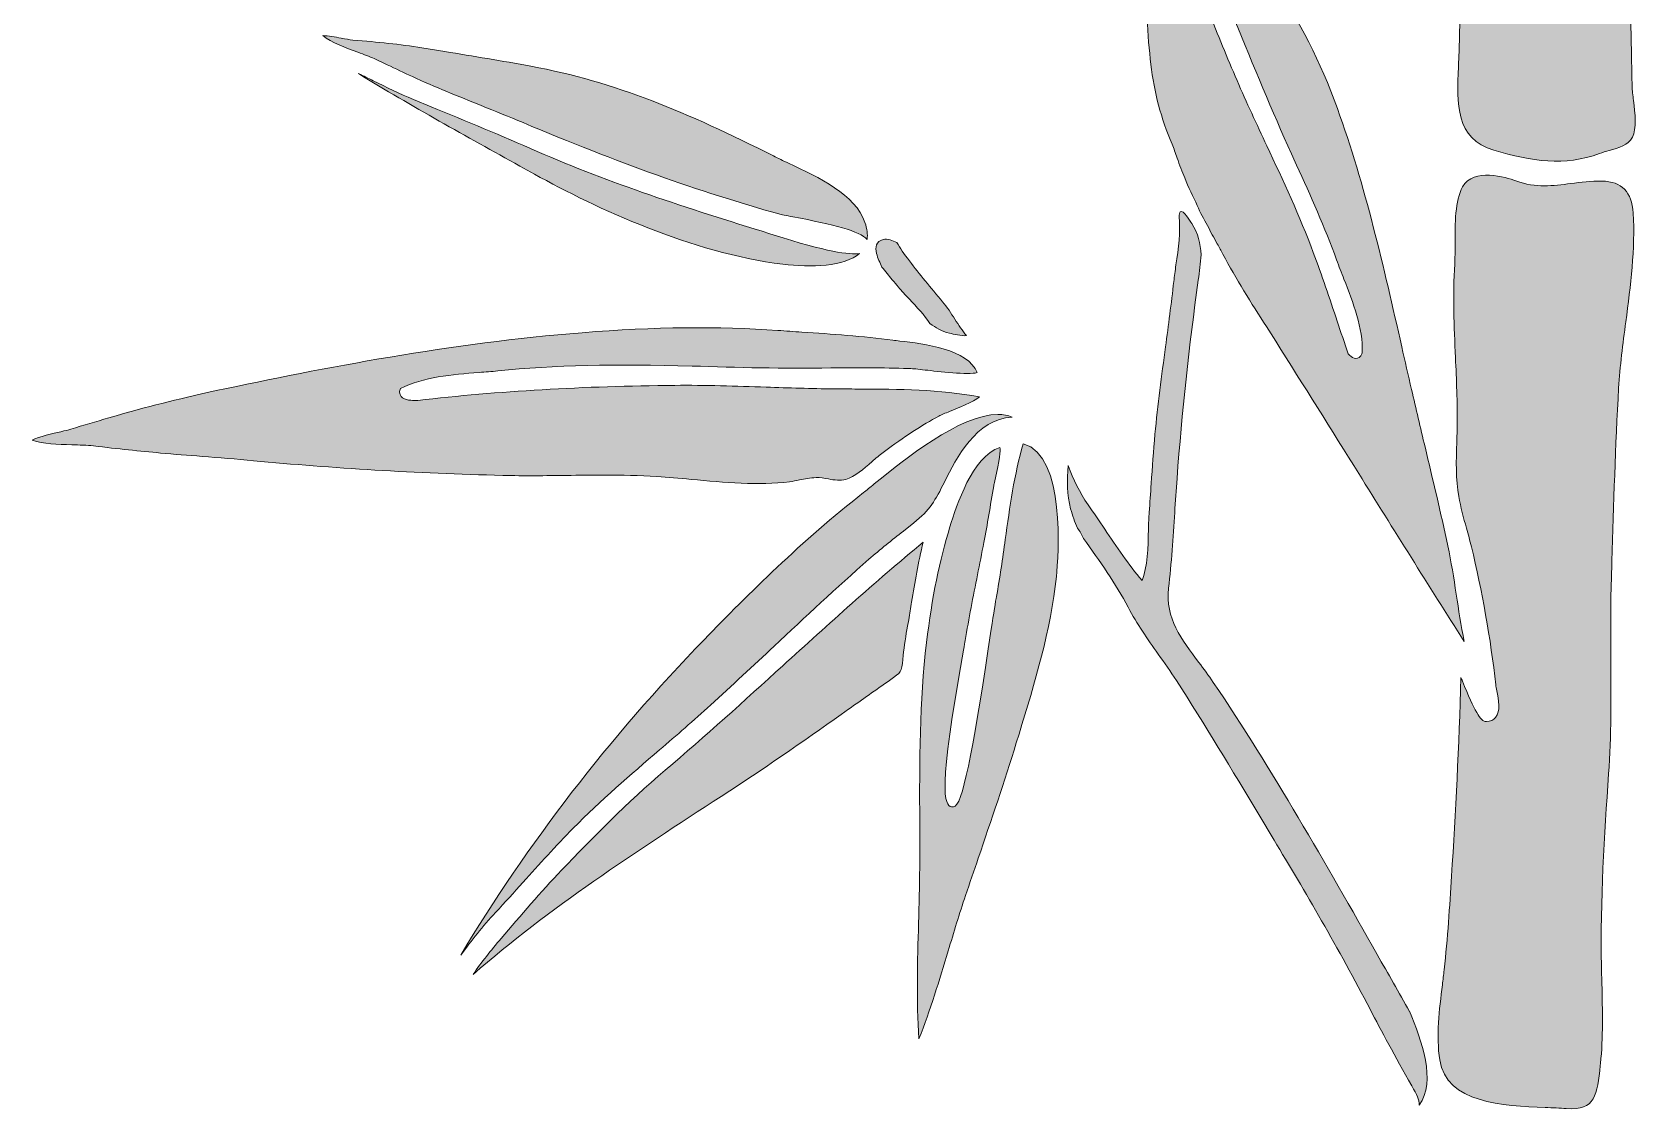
# Model space of a CAD drawing. Header units: inches. Extents: x 36 to 174, y -287 to -10.
# Drawn here: x 36 to 120.9, y -160.5 to -103.4 of the extents above; entities that cross this region are included whole.
import ezdxf

# ---------------------------------------------------------------- set-up
doc = ezdxf.new("R2010")
doc.units = ezdxf.units.IN
doc.header["$MEASUREMENT"] = 0
doc.layers.add('_U+0421_U+043B_U+043E_U+0439 1', color=7, linetype='Continuous')

# ---------------------------------------------------------------- blocks, each defined once
blk = doc.blocks.new('block 2')
at = {"layer": '_U+0421_U+043B_U+043E_U+0439 1', "true_color": 0xffffff}
h = blk.add_hatch(color=7, dxfattribs=at)
h.dxf.hatch_style = 2
edge = h.paths.add_edge_path()
edge.add_spline(control_points=[(116.787, -59.196), (116.531, -59.282), (116.29, -59.364), (116.072, -59.416), (116.072, -59.416), (115.717, -59.503), (115.717, -59.503), (114.994, -59.68), (114.246, -59.863), (113.512, -59.947), (113.265, -59.976), (113.027, -59.995), (112.801, -60.013), (111.491, -60.118), (110.7, -60.181), (110.42, -61.8), (110.324, -62.35), (110.424, -62.867), (110.531, -63.413), (110.568, -63.607), (110.606, -63.803), (110.635, -64.002), (110.761, -64.846), (110.768, -65.705), (110.774, -66.535), (110.776, -66.72), (110.778, -66.906), (110.78, -67.092), (110.795, -68.127), (110.804, -69.164), (110.813, -70.202), (110.84, -73.361), (110.867, -76.627), (111.083, -79.82), (111.674, -88.584), (111.807, -97.099), (111.478, -105.129), (111.478, -105.129), (111.472, -105.264), (111.472, -105.264), (111.391, -107.218), (111.314, -109.063), (113.35, -109.673), (115.364, -110.277), (117.087, -110.538), (118.946, -109.85), (119.106, -109.791), (119.279, -109.743), (119.455, -109.694), (119.97, -109.551), (120.456, -109.415), (120.681, -108.993), (120.922, -108.541), (120.822, -107.714), (120.742, -107.05), (120.708, -106.772), (120.677, -106.509), (120.671, -106.292), (120.658, -105.817), (120.649, -105.345), (120.64, -104.877), (120.612, -103.375), (120.585, -101.957), (120.442, -100.479), (120.16, -97.574), (120.136, -94.606), (120.114, -91.735), (120.102, -90.319), (120.091, -88.856), (120.048, -87.421), (119.995, -85.625), (119.957, -83.828), (119.92, -82.032), (119.874, -79.815), (119.826, -77.523), (119.748, -75.271), (119.7, -73.894), (119.617, -72.497), (119.537, -71.147), (119.386, -68.618), (119.231, -66.002), (119.301, -63.41), (119.307, -63.202), (119.331, -62.939), (119.359, -62.635), (119.457, -61.556), (119.606, -59.926), (119.003, -59.219), (118.82, -59.003), (118.579, -58.888), (118.267, -58.867), (117.847, -58.837), (117.284, -59.028), (116.787, -59.196)], knot_values=[0, 0, 0, 0, 1, 1, 1, 2, 2, 2, 3, 3, 3, 4, 4, 4, 5, 5, 5, 6, 6, 6, 7, 7, 7, 8, 8, 8, 9, 9, 9, 10, 10, 10, 11, 11, 11, 12, 12, 12, 13, 13, 13, 14, 14, 14, 15, 15, 15, 16, 16, 16, 17, 17, 17, 18, 18, 18, 19, 19, 19, 20, 20, 20, 21, 21, 21, 22, 22, 22, 23, 23, 23, 24, 24, 24, 25, 25, 25, 26, 26, 26, 27, 27, 27, 28, 28, 28, 29, 29, 29, 30, 30, 30, 31, 31, 31, 31], degree=3, periodic=1)
h = blk.add_hatch(color=7, dxfattribs=at)
h.dxf.hatch_style = 2
edge = h.paths.add_edge_path()
edge.add_spline(control_points=[(111.357, -133.166), (111.228, -132.318), (111.094, -131.442), (110.914, -130.604), (110.539, -128.855), (110.117, -127.085), (109.708, -125.373), (109.467, -124.362), (109.225, -123.352), (108.992, -122.34), (108.818, -121.587), (108.647, -120.831), (108.476, -120.075), (107.527, -115.885), (106.546, -111.553), (105.066, -107.465), (104.167, -104.979), (103.068, -102.822), (101.706, -100.87), (100.752, -99.502), (98.474, -96.657), (97.52, -96.595), (97.424, -96.59), (97.352, -96.614), (97.295, -96.677), (97.205, -96.856), (97.525, -97.734), (98.249, -99.279), (98.362, -99.52), (98.449, -99.705), (98.482, -99.792), (98.482, -99.792), (98.766, -100.543), (98.766, -100.543), (99.096, -101.414), (99.437, -102.316), (99.798, -103.191), (100.84, -105.724), (101.788, -108.007), (102.837, -110.307), (102.837, -110.307), (102.907, -110.461), (102.907, -110.461), (103.647, -112.083), (104.412, -113.761), (105.027, -115.483), (105.146, -115.816), (105.281, -116.158), (105.418, -116.506), (105.898, -117.726), (106.431, -119.08), (106.387, -120.402), (106.366, -120.457), (106.343, -120.51), (106.309, -120.554), (106.095, -120.834), (105.822, -120.648), (105.644, -120.451), (105.446, -119.877), (105.252, -119.302), (105.059, -118.726), (104.658, -117.529), (104.244, -116.291), (103.794, -115.088), (103.08, -113.176), (102.191, -111.276), (101.332, -109.439), (100.804, -108.312), (100.258, -107.146), (99.759, -105.99), (99.239, -104.786), (98.733, -103.557), (98.255, -102.334), (98.255, -102.334), (97.992, -101.658), (97.992, -101.658), (97.773, -101.095), (97.554, -100.531), (97.326, -99.971), (97.255, -99.797), (97.181, -99.57), (97.102, -99.328), (96.918, -98.76), (96.688, -98.052), (96.401, -97.762), (96.234, -97.593), (96.175, -97.56), (96.156, -97.556), (96.136, -97.574), (96.042, -97.719), (95.959, -97.847), (95.92, -97.907), (95.877, -97.974), (95.827, -98.048), (95.417, -98.662), (95.269, -99.322), (95.171, -99.944), (94.871, -101.831), (95.018, -103.628), (95.2, -105.137), (95.2, -105.137), (95.201, -105.138), (95.201, -105.138), (95.366, -106.611), (95.732, -107.992), (96.32, -109.361), (96.412, -109.574), (96.498, -109.825), (96.589, -110.092), (96.708, -110.444), (96.84, -110.828), (96.995, -111.141), (97.15, -111.64), (97.455, -112.136), (97.655, -112.609), (97.814, -112.987), (97.998, -113.326), (98.202, -113.655), (98.341, -113.982), (98.529, -114.311), (98.712, -114.633), (98.817, -114.816), (98.92, -114.996), (99.012, -115.172), (99.7, -116.489), (100.517, -117.768), (101.308, -119.005), (101.308, -119.005), (101.802, -119.781), (101.802, -119.781), (103.28, -122.111), (104.764, -124.49), (106.201, -126.79), (108.021, -129.705), (109.897, -132.709), (111.786, -135.662), (111.612, -134.835), (111.483, -133.99), (111.357, -133.166)], knot_values=[0, 0, 0, 0, 1, 1, 1, 2, 2, 2, 3, 3, 3, 4, 4, 4, 5, 5, 5, 6, 6, 6, 7, 7, 7, 8, 8, 8, 9, 9, 9, 10, 10, 10, 11, 11, 11, 12, 12, 12, 13, 13, 13, 14, 14, 14, 15, 15, 15, 16, 16, 16, 17, 17, 17, 18, 18, 18, 19, 19, 19, 20, 20, 20, 21, 21, 21, 22, 22, 22, 23, 23, 23, 24, 24, 24, 25, 25, 25, 26, 26, 26, 27, 27, 27, 28, 28, 28, 29, 29, 29, 30, 30, 30, 31, 31, 31, 32, 32, 32, 33, 33, 33, 34, 34, 34, 35, 35, 35, 36, 36, 36, 37, 37, 37, 38, 38, 38, 39, 39, 39, 40, 40, 40, 41, 41, 41, 42, 42, 42, 43, 43, 43, 44, 44, 44, 45, 45, 45, 46, 46, 46, 46], degree=3, periodic=1)
h = blk.add_hatch(color=7, dxfattribs=at)
h.dxf.hatch_style = 2
edge = h.paths.add_edge_path()
edge.add_spline(control_points=[(54.083, -104.832), (54.083, -104.832), (54.779, -105.159), (54.779, -105.159), (55.222, -105.368), (55.666, -105.577), (56.111, -105.782), (57.305, -106.331), (58.551, -106.831), (59.757, -107.315), (60.495, -107.611), (61.234, -107.908), (61.965, -108.217), (66.972, -110.33), (71.276, -111.866), (75.513, -113.05), (75.623, -113.081), (75.899, -113.133), (76.248, -113.2), (78.405, -113.609), (79.79, -113.952), (80.179, -114.403), (80.215, -114.139), (80.176, -113.836), (80.062, -113.497), (79.573, -112.039), (77.604, -111.111), (76.023, -110.365), (75.736, -110.23), (75.465, -110.102), (75.222, -109.98), (70.626, -107.668), (66.875, -106.068), (62.378, -105.231), (60.861, -104.948), (59.315, -104.698), (57.82, -104.457), (57.82, -104.457), (56.609, -104.26), (56.609, -104.26), (55.436, -104.069), (54.301, -103.957), (52.958, -103.849), (52.791, -103.835), (52.572, -103.792), (52.342, -103.747), (52.034, -103.686), (51.638, -103.623), (51.367, -103.61), (51.82, -103.98), (52.589, -104.261), (53.227, -104.495), (53.546, -104.612), (53.847, -104.722), (54.083, -104.832)], knot_values=[0, 0, 0, 0, 1, 1, 1, 2, 2, 2, 3, 3, 3, 4, 4, 4, 5, 5, 5, 6, 6, 6, 7, 7, 7, 8, 8, 8, 9, 9, 9, 10, 10, 10, 11, 11, 11, 12, 12, 12, 13, 13, 13, 14, 14, 14, 15, 15, 15, 16, 16, 16, 17, 17, 17, 18, 18, 18, 18], degree=3, periodic=1)
h = blk.add_hatch(color=7, dxfattribs=at)
h.dxf.hatch_style = 2
edge = h.paths.add_edge_path()
edge.add_spline(control_points=[(75.034, -114.094), (70.6, -112.721), (66.613, -111.445), (62.713, -109.738), (60.853, -108.924), (58.945, -108.138), (57.1, -107.378), (57.1, -107.378), (56.165, -106.992), (56.165, -106.992), (55.441, -106.693), (54.727, -106.342), (54.037, -106.002), (53.782, -105.877), (53.525, -105.75), (53.265, -105.626), (56.073, -107.348), (58.979, -108.955), (61.798, -110.514), (61.798, -110.514), (62.564, -110.938), (62.564, -110.938), (65.886, -112.777), (70.863, -115.097), (75.71, -115.708), (77.195, -115.894), (78.987, -115.833), (79.777, -115.142), (79.24, -115.217), (78.053, -115.062), (75.212, -114.151), (75.212, -114.151), (75.034, -114.094), (75.034, -114.094)], knot_values=[0, 0, 0, 0, 1, 1, 1, 2, 2, 2, 3, 3, 3, 4, 4, 4, 5, 5, 5, 6, 6, 6, 7, 7, 7, 8, 8, 8, 9, 9, 9, 10, 10, 10, 11, 11, 11, 11], degree=3, periodic=1)
h = blk.add_hatch(color=7, dxfattribs=at)
h.dxf.hatch_style = 2
edge = h.paths.add_edge_path()
edge.add_spline(control_points=[(119.6, -131.423), (119.69, -128.423), (119.784, -125.321), (119.956, -122.26), (120.02, -121.119), (120.179, -119.917), (120.333, -118.754), (120.585, -116.849), (120.846, -114.879), (120.725, -113.007), (120.652, -111.876), (120.126, -111.337), (119.073, -111.311), (118.493, -111.295), (117.951, -111.368), (117.43, -111.438), (116.483, -111.564), (115.588, -111.684), (114.52, -111.297), (114.002, -111.109), (112.267, -110.578), (111.694, -111.616), (111.292, -112.345), (111.294, -113.56), (111.296, -114.632), (111.297, -115.023), (111.298, -115.391), (111.278, -115.706), (111.175, -117.333), (111.249, -119.017), (111.319, -120.645), (111.37, -121.818), (111.423, -123.031), (111.41, -124.214), (111.407, -124.519), (111.397, -124.827), (111.387, -125.137), (111.356, -126.094), (111.325, -127.084), (111.492, -128.006), (111.593, -128.564), (111.749, -129.128), (111.9, -129.673), (111.991, -130.001), (112.082, -130.328), (112.162, -130.656), (112.724, -132.954), (113.182, -135.548), (113.453, -137.959), (113.462, -138.044), (113.483, -138.152), (113.507, -138.273), (113.599, -138.758), (113.714, -139.361), (113.443, -139.693), (113.329, -139.832), (113.165, -139.903), (112.956, -139.905), (112.956, -139.905), (112.953, -139.905), (112.953, -139.905), (112.629, -139.905), (112.338, -139.343), (111.685, -137.766), (111.658, -137.701), (111.631, -137.637), (111.605, -137.574), (111.515, -141.191), (111.316, -144.756), (111.112, -148.086), (111.015, -149.673), (110.904, -151.364), (110.718, -153.046), (110.689, -153.303), (110.657, -153.565), (110.625, -153.831), (110.462, -155.159), (110.295, -156.533), (110.484, -157.806), (110.824, -160.101), (113.852, -160.229), (116.063, -160.323), (116.467, -160.34), (116.847, -160.356), (117.183, -160.383), (118.736, -160.505), (118.823, -159.653), (118.984, -158.098), (118.984, -158.098), (118.994, -158.002), (118.994, -158.002), (119.14, -156.609), (119.103, -155.172), (119.068, -153.782), (119.06, -153.472), (119.052, -153.162), (119.046, -152.854), (118.979, -149.341), (119.196, -145.902), (119.424, -142.68), (119.567, -140.657), (119.555, -138.596), (119.544, -136.602), (119.535, -135.222), (119.527, -133.796), (119.57, -132.392), (119.57, -132.392), (119.6, -131.423), (119.6, -131.423)], knot_values=[0, 0, 0, 0, 1, 1, 1, 2, 2, 2, 3, 3, 3, 4, 4, 4, 5, 5, 5, 6, 6, 6, 7, 7, 7, 8, 8, 8, 9, 9, 9, 10, 10, 10, 11, 11, 11, 12, 12, 12, 13, 13, 13, 14, 14, 14, 15, 15, 15, 16, 16, 16, 17, 17, 17, 18, 18, 18, 19, 19, 19, 20, 20, 20, 21, 21, 21, 22, 22, 22, 23, 23, 23, 24, 24, 24, 25, 25, 25, 26, 26, 26, 27, 27, 27, 28, 28, 28, 29, 29, 29, 30, 30, 30, 31, 31, 31, 32, 32, 32, 33, 33, 33, 34, 34, 34, 35, 35, 35, 36, 36, 36, 36], degree=3, periodic=1)
h = blk.add_hatch(color=7, dxfattribs=at)
h.dxf.hatch_style = 2
edge = h.paths.add_edge_path()
edge.add_spline(control_points=[(101.716, -146.174), (103.306, -148.82), (105.152, -151.953), (106.795, -155.125), (107.409, -156.308), (108.091, -157.56), (109.008, -159.185), (109.278, -159.663), (109.396, -159.88), (109.394, -160.207), (110.321, -158.932), (109.519, -156.776), (108.894, -155.237), (108.894, -155.239), (108.894, -155.241), (108.893, -155.242), (108.32, -154.242), (107.75, -153.239), (107.18, -152.237), (104.457, -147.447), (101.641, -142.494), (98.502, -137.833), (98.257, -137.47), (97.993, -137.12), (97.736, -136.782), (96.82, -135.571), (95.953, -134.427), (96.133, -132.855), (96.286, -131.522), (96.374, -130.164), (96.458, -128.85), (96.497, -128.252), (96.536, -127.653), (96.58, -127.054), (96.842, -123.551), (97.221, -120.014), (97.706, -116.545), (97.768, -116.108), (97.83, -115.661), (97.854, -115.206), (97.818, -114.618), (97.704, -114.069), (97.356, -113.554), (97.271, -113.429), (96.917, -112.805), (96.748, -112.938), (96.706, -112.972), (96.692, -113.077), (96.686, -113.189), (96.778, -113.974), (96.651, -114.875), (96.525, -115.749), (96.482, -116.051), (96.44, -116.346), (96.409, -116.626), (96.28, -117.777), (96.123, -118.945), (95.972, -120.074), (95.768, -121.589), (95.558, -123.155), (95.412, -124.708), (95.33, -125.579), (95.27, -126.463), (95.213, -127.318), (95.178, -127.826), (95.144, -128.334), (95.105, -128.843), (95.086, -129.096), (95.078, -129.403), (95.07, -129.737), (95.047, -130.649), (95.019, -131.762), (94.73, -132.444), (94.015, -131.604), (93.376, -130.651), (92.757, -129.726), (92.464, -129.29), (92.173, -128.856), (91.876, -128.436), (91.416, -127.786), (91.093, -127.09), (90.815, -126.362), (90.757, -127.131), (90.754, -127.904), (90.951, -128.658), (91.043, -129.008), (91.174, -129.345), (91.311, -129.679), (91.442, -129.837), (91.553, -130.021), (91.627, -130.217), (92.481, -131.402), (93.343, -132.622), (93.995, -133.86), (94.463, -134.747), (95.01, -135.521), (95.59, -136.34), (95.908, -136.789), (96.236, -137.253), (96.548, -137.735), (98.054, -140.062), (99.504, -142.483), (100.907, -144.825), (100.907, -144.825), (101.716, -146.174), (101.716, -146.174)], knot_values=[0, 0, 0, 0, 1, 1, 1, 2, 2, 2, 3, 3, 3, 4, 4, 4, 5, 5, 5, 6, 6, 6, 7, 7, 7, 8, 8, 8, 9, 9, 9, 10, 10, 10, 11, 11, 11, 12, 12, 12, 13, 13, 13, 14, 14, 14, 15, 15, 15, 16, 16, 16, 17, 17, 17, 18, 18, 18, 19, 19, 19, 20, 20, 20, 21, 21, 21, 22, 22, 22, 23, 23, 23, 24, 24, 24, 25, 25, 25, 26, 26, 26, 27, 27, 27, 28, 28, 28, 29, 29, 29, 30, 30, 30, 31, 31, 31, 32, 32, 32, 33, 33, 33, 34, 34, 34, 35, 35, 35, 35], degree=3, periodic=1)
h = blk.add_hatch(color=7, dxfattribs=at)
h.dxf.hatch_style = 2
edge = h.paths.add_edge_path()
edge.add_spline(control_points=[(82.418, -115.534), (82.126, -115.155), (81.915, -114.863), (81.753, -114.558), (81.515, -114.47), (81.275, -114.329), (81.022, -114.399), (80.664, -114.498), (80.586, -114.812), (80.674, -115.144), (80.74, -115.396), (80.861, -115.623), (80.965, -115.857), (81.14, -116.087), (81.324, -116.31), (81.506, -116.526), (81.617, -116.658), (81.727, -116.789), (81.833, -116.921), (81.987, -117.111), (82.195, -117.328), (82.414, -117.558), (82.791, -117.952), (83.236, -118.419), (83.49, -118.847), (83.835, -119.059), (84.105, -119.275), (84.535, -119.36), (84.753, -119.403), (85.137, -119.515), (85.44, -119.484), (85.218, -119.228), (85.024, -118.93), (84.821, -118.614), (84.621, -118.303), (84.414, -117.982), (84.173, -117.698), (83.529, -116.938), (82.955, -116.23), (82.418, -115.534)], knot_values=[0, 0, 0, 0, 1, 1, 1, 2, 2, 2, 3, 3, 3, 4, 4, 4, 5, 5, 5, 6, 6, 6, 7, 7, 7, 8, 8, 8, 9, 9, 9, 10, 10, 10, 11, 11, 11, 12, 12, 12, 13, 13, 13, 13], degree=3, periodic=1)
h = blk.add_hatch(color=7, dxfattribs=at)
h.dxf.hatch_style = 2
edge = h.paths.add_edge_path()
edge.add_spline(control_points=[(64.273, -126.882), (64.931, -126.873), (65.598, -126.864), (66.268, -126.864), (67.194, -126.864), (68.126, -126.881), (69.048, -126.941), (69.634, -126.979), (70.23, -127.034), (70.861, -127.092), (72.621, -127.254), (74.44, -127.421), (76.073, -127.216), (76.25, -127.193), (76.423, -127.157), (76.596, -127.121), (76.877, -127.063), (77.167, -127.003), (77.473, -126.999), (77.695, -126.991), (77.915, -127.034), (78.13, -127.071), (78.457, -127.126), (78.766, -127.178), (79.044, -127.094), (79.527, -126.948), (79.991, -126.543), (80.44, -126.151), (80.644, -125.972), (80.837, -125.804), (81.027, -125.664), (82.177, -124.818), (83.087, -124.225), (83.978, -123.74), (84.095, -123.676), (84.303, -123.594), (84.565, -123.49), (84.908, -123.355), (85.842, -122.985), (86.125, -122.726), (83.991, -122.33), (81.896, -122.321), (79.682, -122.312), (79.261, -122.31), (78.84, -122.308), (78.416, -122.303), (77.225, -122.29), (76.013, -122.25), (74.84, -122.212), (73.249, -122.159), (71.606, -122.104), (69.993, -122.117), (65.192, -122.157), (60.629, -122.425), (56.399, -122.915), (56.307, -122.919), (56.215, -122.921), (56.124, -122.916), (55.857, -122.903), (55.454, -122.85), (55.433, -122.484), (55.43, -122.428), (55.451, -122.358), (55.476, -122.288), (56.714, -121.667), (58.195, -121.551), (59.637, -121.438), (59.975, -121.412), (60.308, -121.386), (60.632, -121.353), (63.595, -121.055), (66.861, -120.974), (70.91, -121.097), (73.292, -121.17), (75.755, -121.245), (78.257, -121.194), (79.628, -121.166), (81.019, -121.196), (82.365, -121.225), (82.365, -121.225), (82.436, -121.227), (82.436, -121.227), (82.582, -121.23), (82.879, -121.264), (83.255, -121.307), (83.91, -121.383), (85.557, -121.573), (86.002, -121.446), (85.519, -120.204), (83.185, -119.924), (81.911, -119.771), (81.779, -119.756), (81.657, -119.741), (81.546, -119.726), (79.941, -119.518), (78.302, -119.406), (76.718, -119.299), (76.297, -119.27), (75.876, -119.242), (75.454, -119.211), (72.324, -118.985), (68.937, -119.024), (65.102, -119.33), (58.152, -119.884), (51.407, -121.192), (45.726, -122.398), (43.594, -122.867), (41.959, -123.276), (40.424, -123.726), (40.424, -123.726), (40.037, -123.84), (40.037, -123.84), (39.367, -124.035), (38.698, -124.231), (38.032, -124.439), (37.916, -124.475), (37.725, -124.518), (37.499, -124.569), (37.094, -124.66), (36.337, -124.83), (35.981, -125.02), (36.575, -125.226), (37.337, -125.244), (38.077, -125.262), (38.49, -125.272), (38.879, -125.281), (39.23, -125.322), (40.532, -125.477), (41.692, -125.6), (42.774, -125.697), (43.508, -125.763), (44.243, -125.819), (44.977, -125.876), (45.869, -125.945), (46.792, -126.016), (47.698, -126.103), (51.851, -126.502), (56.291, -126.765), (60.895, -126.884), (62.018, -126.913), (63.164, -126.897), (64.273, -126.882)], knot_values=[0, 0, 0, 0, 1, 1, 1, 2, 2, 2, 3, 3, 3, 4, 4, 4, 5, 5, 5, 6, 6, 6, 7, 7, 7, 8, 8, 8, 9, 9, 9, 10, 10, 10, 11, 11, 11, 12, 12, 12, 13, 13, 13, 14, 14, 14, 15, 15, 15, 16, 16, 16, 17, 17, 17, 18, 18, 18, 19, 19, 19, 20, 20, 20, 21, 21, 21, 22, 22, 22, 23, 23, 23, 24, 24, 24, 25, 25, 25, 26, 26, 26, 27, 27, 27, 28, 28, 28, 29, 29, 29, 30, 30, 30, 31, 31, 31, 32, 32, 32, 33, 33, 33, 34, 34, 34, 35, 35, 35, 36, 36, 36, 37, 37, 37, 38, 38, 38, 39, 39, 39, 40, 40, 40, 41, 41, 41, 42, 42, 42, 43, 43, 43, 44, 44, 44, 45, 45, 45, 46, 46, 46, 47, 47, 47, 47], degree=3, periodic=1)
h = blk.add_hatch(color=7, dxfattribs=at)
h.dxf.hatch_style = 2
edge = h.paths.add_edge_path()
edge.add_spline(control_points=[(61.962, -148.414), (62.819, -147.463), (63.706, -146.481), (64.621, -145.554), (66.073, -144.083), (67.657, -142.72), (69.19, -141.403), (70.083, -140.635), (71.007, -139.841), (71.893, -139.035), (73.025, -138.005), (74.161, -136.941), (75.261, -135.912), (76.886, -134.39), (78.567, -132.816), (80.269, -131.321), (80.862, -130.799), (81.49, -130.305), (82.097, -129.827), (82.097, -129.827), (82.642, -129.397), (82.642, -129.397), (83.511, -128.707), (83.774, -128.226), (84.286, -127.205), (84.885, -126.009), (85.949, -123.886), (87.853, -123.792), (87.625, -123.697), (87.374, -123.654), (87.105, -123.654), (85.106, -123.654), (82.142, -126.052), (80.556, -127.335), (80.338, -127.511), (80.146, -127.667), (79.986, -127.792), (76.718, -130.351), (73.894, -133.154), (71.562, -135.559), (66.554, -140.721), (62.14, -146.446), (58.669, -152.27), (59.242, -151.491), (59.832, -150.738), (60.515, -150.003), (61.002, -149.477), (61.482, -148.946), (61.962, -148.414)], knot_values=[0, 0, 0, 0, 1, 1, 1, 2, 2, 2, 3, 3, 3, 4, 4, 4, 5, 5, 5, 6, 6, 6, 7, 7, 7, 8, 8, 8, 9, 9, 9, 10, 10, 10, 11, 11, 11, 12, 12, 12, 13, 13, 13, 14, 14, 14, 15, 15, 15, 16, 16, 16, 16], degree=3, periodic=1)
h = blk.add_hatch(color=7, dxfattribs=at)
h.dxf.hatch_style = 2
edge = h.paths.add_edge_path()
edge.add_spline(control_points=[(82.9, -150.566), (82.842, -152.588), (82.782, -154.672), (82.923, -156.691), (83.521, -155.182), (84.003, -153.586), (84.47, -152.037), (84.762, -151.068), (85.064, -150.066), (85.39, -149.102), (85.612, -148.445), (85.837, -147.788), (86.061, -147.131), (86.743, -145.136), (87.448, -143.074), (88.075, -141.032), (88.075, -141.032), (88.217, -140.568), (88.217, -140.568), (89.049, -137.86), (89.91, -135.059), (90.193, -132.228), (90.301, -131.151), (90.713, -125.85), (88.443, -125.205), (87.968, -126.817), (87.725, -128.574), (87.49, -130.274), (87.352, -131.275), (87.209, -132.31), (87.021, -133.29), (86.976, -133.525), (86.876, -134.187), (86.75, -135.025), (85.897, -140.697), (85.311, -144.045), (84.844, -144.374), (84.785, -144.415), (84.717, -144.431), (84.652, -144.418), (84.246, -144.338), (83.927, -143.625), (85.28, -136.127), (85.325, -135.88), (85.356, -135.705), (85.369, -135.624), (85.557, -134.458), (85.792, -133.283), (86.019, -132.148), (86.133, -131.575), (86.248, -131.002), (86.357, -130.428), (86.537, -129.481), (86.707, -128.499), (86.876, -127.426), (86.882, -127.388), (86.904, -127.297), (86.934, -127.17), (87.216, -126.016), (87.242, -125.572), (87.21, -125.404), (85.729, -125.889), (84.916, -128.482), (84.563, -129.607), (84.015, -131.352), (83.609, -133.35), (83.323, -135.717), (82.944, -138.844), (82.953, -142.092), (82.961, -145.234), (82.963, -146.038), (82.965, -146.839), (82.961, -147.637), (82.961, -147.637), (82.961, -147.637), (82.961, -147.637), (82.955, -148.605), (82.927, -149.602), (82.9, -150.566)], knot_values=[0, 0, 0, 0, 1, 1, 1, 2, 2, 2, 3, 3, 3, 4, 4, 4, 5, 5, 5, 6, 6, 6, 7, 7, 7, 8, 8, 8, 9, 9, 9, 10, 10, 10, 11, 11, 11, 12, 12, 12, 13, 13, 13, 14, 14, 14, 15, 15, 15, 16, 16, 16, 17, 17, 17, 18, 18, 18, 19, 19, 19, 20, 20, 20, 21, 21, 21, 22, 22, 22, 23, 23, 23, 24, 24, 24, 25, 25, 25, 26, 26, 26, 26], degree=3, periodic=1)
h = blk.add_hatch(color=7, dxfattribs=at)
h.dxf.hatch_style = 2
edge = h.paths.add_edge_path()
edge.add_spline(control_points=[(72.916, -143.565), (75.046, -142.182), (77.154, -140.694), (79.193, -139.256), (79.917, -138.744), (80.642, -138.233), (81.369, -137.725), (82.001, -137.283), (82.001, -137.283), (82.065, -136.616), (82.065, -136.616), (82.085, -136.416), (82.085, -136.416), (82.138, -135.887), (82.231, -135.361), (82.32, -134.853), (82.32, -134.853), (82.378, -134.518), (82.378, -134.518), (82.432, -134.206), (82.483, -133.895), (82.534, -133.585), (82.705, -132.546), (82.881, -131.475), (83.146, -130.416), (80.591, -132.517), (78.112, -134.771), (75.711, -136.955), (73.694, -138.789), (71.608, -140.686), (69.491, -142.479), (67.495, -144.17), (65.6, -146.101), (64.009, -147.767), (62.894, -148.935), (61.856, -150.143), (60.802, -151.381), (60.261, -152.017), (59.774, -152.641), (59.321, -153.28), (63.34, -149.785), (67.968, -146.779), (72.454, -143.866), (72.454, -143.866), (72.916, -143.565), (72.916, -143.565)], knot_values=[0, 0, 0, 0, 1, 1, 1, 2, 2, 2, 3, 3, 3, 4, 4, 4, 5, 5, 5, 6, 6, 6, 7, 7, 7, 8, 8, 8, 9, 9, 9, 10, 10, 10, 11, 11, 11, 12, 12, 12, 13, 13, 13, 14, 14, 14, 15, 15, 15, 15], degree=3, periodic=1)
at = {"layer": '_U+0421_U+043B_U+043E_U+0439 1', "lineweight": 0}
for points, knots in [([(116.787, -59.196), (116.531, -59.282), (116.29, -59.364), (116.072, -59.416), (116.072, -59.416), (115.717, -59.503), (115.717, -59.503), (114.994, -59.68), (114.246, -59.863), (113.512, -59.947), (113.265, -59.976), (113.027, -59.995), (112.801, -60.013), (111.491, -60.118), (110.7, -60.181), (110.42, -61.8), (110.324, -62.35), (110.424, -62.867), (110.531, -63.413), (110.568, -63.607), (110.606, -63.803), (110.635, -64.002), (110.761, -64.846), (110.768, -65.705), (110.774, -66.535), (110.776, -66.72), (110.778, -66.906), (110.78, -67.092), (110.795, -68.127), (110.804, -69.164), (110.813, -70.202), (110.84, -73.361), (110.867, -76.627), (111.083, -79.82), (111.674, -88.584), (111.807, -97.099), (111.478, -105.129), (111.478, -105.129), (111.472, -105.264), (111.472, -105.264), (111.391, -107.218), (111.314, -109.063), (113.35, -109.673), (115.364, -110.277), (117.087, -110.538), (118.946, -109.85), (119.106, -109.791), (119.279, -109.743), (119.455, -109.694), (119.97, -109.551), (120.456, -109.415), (120.681, -108.993), (120.922, -108.541), (120.822, -107.714), (120.742, -107.05), (120.708, -106.772), (120.677, -106.509), (120.671, -106.292), (120.658, -105.817), (120.649, -105.345), (120.64, -104.877), (120.612, -103.375), (120.585, -101.957), (120.442, -100.479), (120.16, -97.574), (120.136, -94.606), (120.114, -91.735), (120.102, -90.319), (120.091, -88.856), (120.048, -87.421), (119.995, -85.625), (119.957, -83.828), (119.92, -82.032), (119.874, -79.815), (119.826, -77.523), (119.748, -75.271), (119.7, -73.894), (119.617, -72.497), (119.537, -71.147), (119.386, -68.618), (119.231, -66.002), (119.301, -63.41), (119.307, -63.202), (119.331, -62.939), (119.359, -62.635), (119.457, -61.556), (119.606, -59.926), (119.003, -59.219), (118.82, -59.003), (118.579, -58.888), (118.267, -58.867), (117.847, -58.837), (117.284, -59.028), (116.787, -59.196)], [0, 0, 0, 0, 1, 1, 1, 2, 2, 2, 3, 3, 3, 4, 4, 4, 5, 5, 5, 6, 6, 6, 7, 7, 7, 8, 8, 8, 9, 9, 9, 10, 10, 10, 11, 11, 11, 12, 12, 12, 13, 13, 13, 14, 14, 14, 15, 15, 15, 16, 16, 16, 17, 17, 17, 18, 18, 18, 19, 19, 19, 20, 20, 20, 21, 21, 21, 22, 22, 22, 23, 23, 23, 24, 24, 24, 25, 25, 25, 26, 26, 26, 27, 27, 27, 28, 28, 28, 29, 29, 29, 30, 30, 30, 31, 31, 31, 31]), ([(111.357, -133.166), (111.228, -132.318), (111.094, -131.442), (110.914, -130.604), (110.539, -128.855), (110.117, -127.085), (109.708, -125.373), (109.467, -124.362), (109.225, -123.352), (108.992, -122.34), (108.818, -121.587), (108.647, -120.831), (108.476, -120.075), (107.527, -115.885), (106.546, -111.553), (105.066, -107.465), (104.167, -104.979), (103.068, -102.822), (101.706, -100.87), (100.752, -99.502), (98.474, -96.657), (97.52, -96.595), (97.424, -96.59), (97.352, -96.614), (97.295, -96.677), (97.205, -96.856), (97.525, -97.734), (98.249, -99.279), (98.362, -99.52), (98.449, -99.705), (98.482, -99.792), (98.482, -99.792), (98.766, -100.543), (98.766, -100.543), (99.096, -101.414), (99.437, -102.316), (99.798, -103.191), (100.84, -105.724), (101.788, -108.007), (102.837, -110.307), (102.837, -110.307), (102.907, -110.461), (102.907, -110.461), (103.647, -112.083), (104.412, -113.761), (105.027, -115.483), (105.146, -115.816), (105.281, -116.158), (105.418, -116.506), (105.898, -117.726), (106.431, -119.08), (106.387, -120.402), (106.366, -120.457), (106.343, -120.51), (106.309, -120.554), (106.095, -120.834), (105.822, -120.648), (105.644, -120.451), (105.446, -119.877), (105.252, -119.302), (105.059, -118.726), (104.658, -117.529), (104.244, -116.291), (103.794, -115.088), (103.08, -113.176), (102.191, -111.276), (101.332, -109.439), (100.804, -108.312), (100.258, -107.146), (99.759, -105.99), (99.239, -104.786), (98.733, -103.557), (98.255, -102.334), (98.255, -102.334), (97.992, -101.658), (97.992, -101.658), (97.773, -101.095), (97.554, -100.531), (97.326, -99.971), (97.255, -99.797), (97.181, -99.57), (97.102, -99.328), (96.918, -98.76), (96.688, -98.052), (96.401, -97.762), (96.234, -97.593), (96.175, -97.56), (96.156, -97.556), (96.136, -97.574), (96.042, -97.719), (95.959, -97.847), (95.92, -97.907), (95.877, -97.974), (95.827, -98.048), (95.417, -98.662), (95.269, -99.322), (95.171, -99.944), (94.871, -101.831), (95.018, -103.628), (95.2, -105.137), (95.2, -105.137), (95.201, -105.138), (95.201, -105.138), (95.366, -106.611), (95.732, -107.992), (96.32, -109.361), (96.412, -109.574), (96.498, -109.825), (96.589, -110.092), (96.708, -110.444), (96.84, -110.828), (96.995, -111.141), (97.15, -111.64), (97.455, -112.136), (97.655, -112.609), (97.814, -112.987), (97.998, -113.326), (98.202, -113.655), (98.341, -113.982), (98.529, -114.311), (98.712, -114.633), (98.817, -114.816), (98.92, -114.996), (99.012, -115.172), (99.7, -116.489), (100.517, -117.768), (101.308, -119.005), (101.308, -119.005), (101.802, -119.781), (101.802, -119.781), (103.28, -122.111), (104.764, -124.49), (106.201, -126.79), (108.021, -129.705), (109.897, -132.709), (111.786, -135.662), (111.612, -134.835), (111.483, -133.99), (111.357, -133.166)], [0, 0, 0, 0, 1, 1, 1, 2, 2, 2, 3, 3, 3, 4, 4, 4, 5, 5, 5, 6, 6, 6, 7, 7, 7, 8, 8, 8, 9, 9, 9, 10, 10, 10, 11, 11, 11, 12, 12, 12, 13, 13, 13, 14, 14, 14, 15, 15, 15, 16, 16, 16, 17, 17, 17, 18, 18, 18, 19, 19, 19, 20, 20, 20, 21, 21, 21, 22, 22, 22, 23, 23, 23, 24, 24, 24, 25, 25, 25, 26, 26, 26, 27, 27, 27, 28, 28, 28, 29, 29, 29, 30, 30, 30, 31, 31, 31, 32, 32, 32, 33, 33, 33, 34, 34, 34, 35, 35, 35, 36, 36, 36, 37, 37, 37, 38, 38, 38, 39, 39, 39, 40, 40, 40, 41, 41, 41, 42, 42, 42, 43, 43, 43, 44, 44, 44, 45, 45, 45, 46, 46, 46, 46]), ([(54.083, -104.832), (54.083, -104.832), (54.779, -105.159), (54.779, -105.159), (55.222, -105.368), (55.666, -105.577), (56.111, -105.782), (57.305, -106.331), (58.551, -106.831), (59.757, -107.315), (60.495, -107.611), (61.234, -107.908), (61.965, -108.217), (66.972, -110.33), (71.276, -111.866), (75.513, -113.05), (75.623, -113.081), (75.899, -113.133), (76.248, -113.2), (78.405, -113.609), (79.79, -113.952), (80.179, -114.403), (80.215, -114.139), (80.176, -113.836), (80.062, -113.497), (79.573, -112.039), (77.604, -111.111), (76.023, -110.365), (75.736, -110.23), (75.465, -110.102), (75.222, -109.98), (70.626, -107.668), (66.875, -106.068), (62.378, -105.231), (60.861, -104.948), (59.315, -104.698), (57.82, -104.457), (57.82, -104.457), (56.609, -104.26), (56.609, -104.26), (55.436, -104.069), (54.301, -103.957), (52.958, -103.849), (52.791, -103.835), (52.572, -103.792), (52.342, -103.747), (52.034, -103.686), (51.638, -103.623), (51.367, -103.61), (51.82, -103.98), (52.589, -104.261), (53.227, -104.495), (53.546, -104.612), (53.847, -104.722), (54.083, -104.832)], [0, 0, 0, 0, 1, 1, 1, 2, 2, 2, 3, 3, 3, 4, 4, 4, 5, 5, 5, 6, 6, 6, 7, 7, 7, 8, 8, 8, 9, 9, 9, 10, 10, 10, 11, 11, 11, 12, 12, 12, 13, 13, 13, 14, 14, 14, 15, 15, 15, 16, 16, 16, 17, 17, 17, 18, 18, 18, 18]), ([(75.034, -114.094), (70.6, -112.721), (66.613, -111.445), (62.713, -109.738), (60.853, -108.924), (58.945, -108.138), (57.1, -107.378), (57.1, -107.378), (56.165, -106.992), (56.165, -106.992), (55.441, -106.693), (54.727, -106.342), (54.037, -106.002), (53.782, -105.877), (53.525, -105.75), (53.265, -105.626), (56.073, -107.348), (58.979, -108.955), (61.798, -110.514), (61.798, -110.514), (62.564, -110.938), (62.564, -110.938), (65.886, -112.777), (70.863, -115.097), (75.71, -115.708), (77.195, -115.894), (78.987, -115.833), (79.777, -115.142), (79.24, -115.217), (78.053, -115.062), (75.212, -114.151), (75.212, -114.151), (75.034, -114.094), (75.034, -114.094)], [0, 0, 0, 0, 1, 1, 1, 2, 2, 2, 3, 3, 3, 4, 4, 4, 5, 5, 5, 6, 6, 6, 7, 7, 7, 8, 8, 8, 9, 9, 9, 10, 10, 10, 11, 11, 11, 11]), ([(119.6, -131.423), (119.69, -128.423), (119.784, -125.321), (119.956, -122.26), (120.02, -121.119), (120.179, -119.917), (120.333, -118.754), (120.585, -116.849), (120.846, -114.879), (120.725, -113.007), (120.652, -111.876), (120.126, -111.337), (119.073, -111.311), (118.493, -111.295), (117.951, -111.368), (117.43, -111.438), (116.483, -111.564), (115.588, -111.684), (114.52, -111.297), (114.002, -111.109), (112.267, -110.578), (111.694, -111.616), (111.292, -112.345), (111.294, -113.56), (111.296, -114.632), (111.297, -115.023), (111.298, -115.391), (111.278, -115.706), (111.175, -117.333), (111.249, -119.017), (111.319, -120.645), (111.37, -121.818), (111.423, -123.031), (111.41, -124.214), (111.407, -124.519), (111.397, -124.827), (111.387, -125.137), (111.356, -126.094), (111.325, -127.084), (111.492, -128.006), (111.593, -128.564), (111.749, -129.128), (111.9, -129.673), (111.991, -130.001), (112.082, -130.328), (112.162, -130.656), (112.724, -132.954), (113.182, -135.548), (113.453, -137.959), (113.462, -138.044), (113.483, -138.152), (113.507, -138.273), (113.599, -138.758), (113.714, -139.361), (113.443, -139.693), (113.329, -139.832), (113.165, -139.903), (112.956, -139.905), (112.956, -139.905), (112.953, -139.905), (112.953, -139.905), (112.629, -139.905), (112.338, -139.343), (111.685, -137.766), (111.658, -137.701), (111.631, -137.637), (111.605, -137.574), (111.515, -141.191), (111.316, -144.756), (111.112, -148.086), (111.015, -149.673), (110.904, -151.364), (110.718, -153.046), (110.689, -153.303), (110.657, -153.565), (110.625, -153.831), (110.462, -155.159), (110.295, -156.533), (110.484, -157.806), (110.824, -160.101), (113.852, -160.229), (116.063, -160.323), (116.467, -160.34), (116.847, -160.356), (117.183, -160.383), (118.736, -160.505), (118.823, -159.653), (118.984, -158.098), (118.984, -158.098), (118.994, -158.002), (118.994, -158.002), (119.14, -156.609), (119.103, -155.172), (119.068, -153.782), (119.06, -153.472), (119.052, -153.162), (119.046, -152.854), (118.979, -149.341), (119.196, -145.902), (119.424, -142.68), (119.567, -140.657), (119.555, -138.596), (119.544, -136.602), (119.535, -135.222), (119.527, -133.796), (119.57, -132.392), (119.57, -132.392), (119.6, -131.423), (119.6, -131.423)], [0, 0, 0, 0, 1, 1, 1, 2, 2, 2, 3, 3, 3, 4, 4, 4, 5, 5, 5, 6, 6, 6, 7, 7, 7, 8, 8, 8, 9, 9, 9, 10, 10, 10, 11, 11, 11, 12, 12, 12, 13, 13, 13, 14, 14, 14, 15, 15, 15, 16, 16, 16, 17, 17, 17, 18, 18, 18, 19, 19, 19, 20, 20, 20, 21, 21, 21, 22, 22, 22, 23, 23, 23, 24, 24, 24, 25, 25, 25, 26, 26, 26, 27, 27, 27, 28, 28, 28, 29, 29, 29, 30, 30, 30, 31, 31, 31, 32, 32, 32, 33, 33, 33, 34, 34, 34, 35, 35, 35, 36, 36, 36, 36]), ([(101.716, -146.174), (103.306, -148.82), (105.152, -151.953), (106.795, -155.125), (107.409, -156.308), (108.091, -157.56), (109.008, -159.185), (109.278, -159.663), (109.396, -159.88), (109.394, -160.207), (110.321, -158.932), (109.519, -156.776), (108.894, -155.237), (108.894, -155.239), (108.894, -155.241), (108.893, -155.242), (108.32, -154.242), (107.75, -153.239), (107.18, -152.237), (104.457, -147.447), (101.641, -142.494), (98.502, -137.833), (98.257, -137.47), (97.993, -137.12), (97.736, -136.782), (96.82, -135.571), (95.953, -134.427), (96.133, -132.855), (96.286, -131.522), (96.374, -130.164), (96.458, -128.85), (96.497, -128.252), (96.536, -127.653), (96.58, -127.054), (96.842, -123.551), (97.221, -120.014), (97.706, -116.545), (97.768, -116.108), (97.83, -115.661), (97.854, -115.206), (97.818, -114.618), (97.704, -114.069), (97.356, -113.554), (97.271, -113.429), (96.917, -112.805), (96.748, -112.938), (96.706, -112.972), (96.692, -113.077), (96.686, -113.189), (96.778, -113.974), (96.651, -114.875), (96.525, -115.749), (96.482, -116.051), (96.44, -116.346), (96.409, -116.626), (96.28, -117.777), (96.123, -118.945), (95.972, -120.074), (95.768, -121.589), (95.558, -123.155), (95.412, -124.708), (95.33, -125.579), (95.27, -126.463), (95.213, -127.318), (95.178, -127.826), (95.144, -128.334), (95.105, -128.843), (95.086, -129.096), (95.078, -129.403), (95.07, -129.737), (95.047, -130.649), (95.019, -131.762), (94.73, -132.444), (94.015, -131.604), (93.376, -130.651), (92.757, -129.726), (92.464, -129.29), (92.173, -128.856), (91.876, -128.436), (91.416, -127.786), (91.093, -127.09), (90.815, -126.362), (90.757, -127.131), (90.754, -127.904), (90.951, -128.658), (91.043, -129.008), (91.174, -129.345), (91.311, -129.679), (91.442, -129.837), (91.553, -130.021), (91.627, -130.217), (92.481, -131.402), (93.343, -132.622), (93.995, -133.86), (94.463, -134.747), (95.01, -135.521), (95.59, -136.34), (95.908, -136.789), (96.236, -137.253), (96.548, -137.735), (98.054, -140.062), (99.504, -142.483), (100.907, -144.825), (100.907, -144.825), (101.716, -146.174), (101.716, -146.174)], [0, 0, 0, 0, 1, 1, 1, 2, 2, 2, 3, 3, 3, 4, 4, 4, 5, 5, 5, 6, 6, 6, 7, 7, 7, 8, 8, 8, 9, 9, 9, 10, 10, 10, 11, 11, 11, 12, 12, 12, 13, 13, 13, 14, 14, 14, 15, 15, 15, 16, 16, 16, 17, 17, 17, 18, 18, 18, 19, 19, 19, 20, 20, 20, 21, 21, 21, 22, 22, 22, 23, 23, 23, 24, 24, 24, 25, 25, 25, 26, 26, 26, 27, 27, 27, 28, 28, 28, 29, 29, 29, 30, 30, 30, 31, 31, 31, 32, 32, 32, 33, 33, 33, 34, 34, 34, 35, 35, 35, 35]), ([(82.418, -115.534), (82.126, -115.155), (81.915, -114.863), (81.753, -114.558), (81.515, -114.47), (81.275, -114.329), (81.022, -114.399), (80.664, -114.498), (80.586, -114.812), (80.674, -115.144), (80.74, -115.396), (80.861, -115.623), (80.965, -115.857), (81.14, -116.087), (81.324, -116.31), (81.506, -116.526), (81.617, -116.658), (81.727, -116.789), (81.833, -116.921), (81.987, -117.111), (82.195, -117.328), (82.414, -117.558), (82.791, -117.952), (83.236, -118.419), (83.49, -118.847), (83.835, -119.059), (84.105, -119.275), (84.535, -119.36), (84.753, -119.403), (85.137, -119.515), (85.44, -119.484), (85.218, -119.228), (85.024, -118.93), (84.821, -118.614), (84.621, -118.303), (84.414, -117.982), (84.173, -117.698), (83.529, -116.938), (82.955, -116.23), (82.418, -115.534)], [0, 0, 0, 0, 1, 1, 1, 2, 2, 2, 3, 3, 3, 4, 4, 4, 5, 5, 5, 6, 6, 6, 7, 7, 7, 8, 8, 8, 9, 9, 9, 10, 10, 10, 11, 11, 11, 12, 12, 12, 13, 13, 13, 13]), ([(64.273, -126.882), (64.931, -126.873), (65.598, -126.864), (66.268, -126.864), (67.194, -126.864), (68.126, -126.881), (69.048, -126.941), (69.634, -126.979), (70.23, -127.034), (70.861, -127.092), (72.621, -127.254), (74.44, -127.421), (76.073, -127.216), (76.25, -127.193), (76.423, -127.157), (76.596, -127.121), (76.877, -127.063), (77.167, -127.003), (77.473, -126.999), (77.695, -126.991), (77.915, -127.034), (78.13, -127.071), (78.457, -127.126), (78.766, -127.178), (79.044, -127.094), (79.527, -126.948), (79.991, -126.543), (80.44, -126.151), (80.644, -125.972), (80.837, -125.804), (81.027, -125.664), (82.177, -124.818), (83.087, -124.225), (83.978, -123.74), (84.095, -123.676), (84.303, -123.594), (84.565, -123.49), (84.908, -123.355), (85.842, -122.985), (86.125, -122.726), (83.991, -122.33), (81.896, -122.321), (79.682, -122.312), (79.261, -122.31), (78.84, -122.308), (78.416, -122.303), (77.225, -122.29), (76.013, -122.25), (74.84, -122.212), (73.249, -122.159), (71.606, -122.104), (69.993, -122.117), (65.192, -122.157), (60.629, -122.425), (56.399, -122.915), (56.307, -122.919), (56.215, -122.921), (56.124, -122.916), (55.857, -122.903), (55.454, -122.85), (55.433, -122.484), (55.43, -122.428), (55.451, -122.358), (55.476, -122.288), (56.714, -121.667), (58.195, -121.551), (59.637, -121.438), (59.975, -121.412), (60.308, -121.386), (60.632, -121.353), (63.595, -121.055), (66.861, -120.974), (70.91, -121.097), (73.292, -121.17), (75.755, -121.245), (78.257, -121.194), (79.628, -121.166), (81.019, -121.196), (82.365, -121.225), (82.365, -121.225), (82.436, -121.227), (82.436, -121.227), (82.582, -121.23), (82.879, -121.264), (83.255, -121.307), (83.91, -121.383), (85.557, -121.573), (86.002, -121.446), (85.519, -120.204), (83.185, -119.924), (81.911, -119.771), (81.779, -119.756), (81.657, -119.741), (81.546, -119.726), (79.941, -119.518), (78.302, -119.406), (76.718, -119.299), (76.297, -119.27), (75.876, -119.242), (75.454, -119.211), (72.324, -118.985), (68.937, -119.024), (65.102, -119.33), (58.152, -119.884), (51.407, -121.192), (45.726, -122.398), (43.594, -122.867), (41.959, -123.276), (40.424, -123.726), (40.424, -123.726), (40.037, -123.84), (40.037, -123.84), (39.367, -124.035), (38.698, -124.231), (38.032, -124.439), (37.916, -124.475), (37.725, -124.518), (37.499, -124.569), (37.094, -124.66), (36.337, -124.83), (35.981, -125.02), (36.575, -125.226), (37.337, -125.244), (38.077, -125.262), (38.49, -125.272), (38.879, -125.281), (39.23, -125.322), (40.532, -125.477), (41.692, -125.6), (42.774, -125.697), (43.508, -125.763), (44.243, -125.819), (44.977, -125.876), (45.869, -125.945), (46.792, -126.016), (47.698, -126.103), (51.851, -126.502), (56.291, -126.765), (60.895, -126.884), (62.018, -126.913), (63.164, -126.897), (64.273, -126.882)], [0, 0, 0, 0, 1, 1, 1, 2, 2, 2, 3, 3, 3, 4, 4, 4, 5, 5, 5, 6, 6, 6, 7, 7, 7, 8, 8, 8, 9, 9, 9, 10, 10, 10, 11, 11, 11, 12, 12, 12, 13, 13, 13, 14, 14, 14, 15, 15, 15, 16, 16, 16, 17, 17, 17, 18, 18, 18, 19, 19, 19, 20, 20, 20, 21, 21, 21, 22, 22, 22, 23, 23, 23, 24, 24, 24, 25, 25, 25, 26, 26, 26, 27, 27, 27, 28, 28, 28, 29, 29, 29, 30, 30, 30, 31, 31, 31, 32, 32, 32, 33, 33, 33, 34, 34, 34, 35, 35, 35, 36, 36, 36, 37, 37, 37, 38, 38, 38, 39, 39, 39, 40, 40, 40, 41, 41, 41, 42, 42, 42, 43, 43, 43, 44, 44, 44, 45, 45, 45, 46, 46, 46, 47, 47, 47, 47]), ([(61.962, -148.414), (62.819, -147.463), (63.706, -146.481), (64.621, -145.554), (66.073, -144.083), (67.657, -142.72), (69.19, -141.403), (70.083, -140.635), (71.007, -139.841), (71.893, -139.035), (73.025, -138.005), (74.161, -136.941), (75.261, -135.912), (76.886, -134.39), (78.567, -132.816), (80.269, -131.321), (80.862, -130.799), (81.49, -130.305), (82.097, -129.827), (82.097, -129.827), (82.642, -129.397), (82.642, -129.397), (83.511, -128.707), (83.774, -128.226), (84.286, -127.205), (84.885, -126.009), (85.949, -123.886), (87.853, -123.792), (87.625, -123.697), (87.374, -123.654), (87.105, -123.654), (85.106, -123.654), (82.142, -126.052), (80.556, -127.335), (80.338, -127.511), (80.146, -127.667), (79.986, -127.792), (76.718, -130.351), (73.894, -133.154), (71.562, -135.559), (66.554, -140.721), (62.14, -146.446), (58.669, -152.27), (59.242, -151.491), (59.832, -150.738), (60.515, -150.003), (61.002, -149.477), (61.482, -148.946), (61.962, -148.414)], [0, 0, 0, 0, 1, 1, 1, 2, 2, 2, 3, 3, 3, 4, 4, 4, 5, 5, 5, 6, 6, 6, 7, 7, 7, 8, 8, 8, 9, 9, 9, 10, 10, 10, 11, 11, 11, 12, 12, 12, 13, 13, 13, 14, 14, 14, 15, 15, 15, 16, 16, 16, 16]), ([(82.9, -150.566), (82.842, -152.588), (82.782, -154.672), (82.923, -156.691), (83.521, -155.182), (84.003, -153.586), (84.47, -152.037), (84.762, -151.068), (85.064, -150.066), (85.39, -149.102), (85.612, -148.445), (85.837, -147.788), (86.061, -147.131), (86.743, -145.136), (87.448, -143.074), (88.075, -141.032), (88.075, -141.032), (88.217, -140.568), (88.217, -140.568), (89.049, -137.86), (89.91, -135.059), (90.193, -132.228), (90.301, -131.151), (90.713, -125.85), (88.443, -125.205), (87.968, -126.817), (87.725, -128.574), (87.49, -130.274), (87.352, -131.275), (87.209, -132.31), (87.021, -133.29), (86.976, -133.525), (86.876, -134.187), (86.75, -135.025), (85.897, -140.697), (85.311, -144.045), (84.844, -144.374), (84.785, -144.415), (84.717, -144.431), (84.652, -144.418), (84.246, -144.338), (83.927, -143.625), (85.28, -136.127), (85.325, -135.88), (85.356, -135.705), (85.369, -135.624), (85.557, -134.458), (85.792, -133.283), (86.019, -132.148), (86.133, -131.575), (86.248, -131.002), (86.357, -130.428), (86.537, -129.481), (86.707, -128.499), (86.876, -127.426), (86.882, -127.388), (86.904, -127.297), (86.934, -127.17), (87.216, -126.016), (87.242, -125.572), (87.21, -125.404), (85.729, -125.889), (84.916, -128.482), (84.563, -129.607), (84.015, -131.352), (83.609, -133.35), (83.323, -135.717), (82.944, -138.844), (82.953, -142.092), (82.961, -145.234), (82.963, -146.038), (82.965, -146.839), (82.961, -147.637), (82.961, -147.637), (82.961, -147.637), (82.961, -147.637), (82.955, -148.605), (82.927, -149.602), (82.9, -150.566)], [0, 0, 0, 0, 1, 1, 1, 2, 2, 2, 3, 3, 3, 4, 4, 4, 5, 5, 5, 6, 6, 6, 7, 7, 7, 8, 8, 8, 9, 9, 9, 10, 10, 10, 11, 11, 11, 12, 12, 12, 13, 13, 13, 14, 14, 14, 15, 15, 15, 16, 16, 16, 17, 17, 17, 18, 18, 18, 19, 19, 19, 20, 20, 20, 21, 21, 21, 22, 22, 22, 23, 23, 23, 24, 24, 24, 25, 25, 25, 26, 26, 26, 26]), ([(72.916, -143.565), (75.046, -142.182), (77.154, -140.694), (79.193, -139.256), (79.917, -138.744), (80.642, -138.233), (81.369, -137.725), (82.001, -137.283), (82.001, -137.283), (82.065, -136.616), (82.065, -136.616), (82.085, -136.416), (82.085, -136.416), (82.138, -135.887), (82.231, -135.361), (82.32, -134.853), (82.32, -134.853), (82.378, -134.518), (82.378, -134.518), (82.432, -134.206), (82.483, -133.895), (82.534, -133.585), (82.705, -132.546), (82.881, -131.475), (83.146, -130.416), (80.591, -132.517), (78.112, -134.771), (75.711, -136.955), (73.694, -138.789), (71.608, -140.686), (69.491, -142.479), (67.495, -144.17), (65.6, -146.101), (64.009, -147.767), (62.894, -148.935), (61.856, -150.143), (60.802, -151.381), (60.261, -152.017), (59.774, -152.641), (59.321, -153.28), (63.34, -149.785), (67.968, -146.779), (72.454, -143.866), (72.454, -143.866), (72.916, -143.565), (72.916, -143.565)], [0, 0, 0, 0, 1, 1, 1, 2, 2, 2, 3, 3, 3, 4, 4, 4, 5, 5, 5, 6, 6, 6, 7, 7, 7, 8, 8, 8, 9, 9, 9, 10, 10, 10, 11, 11, 11, 12, 12, 12, 13, 13, 13, 14, 14, 14, 15, 15, 15, 15])]:
    blk.add_open_spline(points, degree=3, knots=knots, dxfattribs=at)

msp = doc.modelspace()

# ---------------------------------------------------------------- block references
at = {"layer": '_U+0421_U+043B_U+043E_U+0439 1'}
msp.add_blockref('block 2', (0, 0), dxfattribs=at)

doc.saveas('drawing.dxf')
